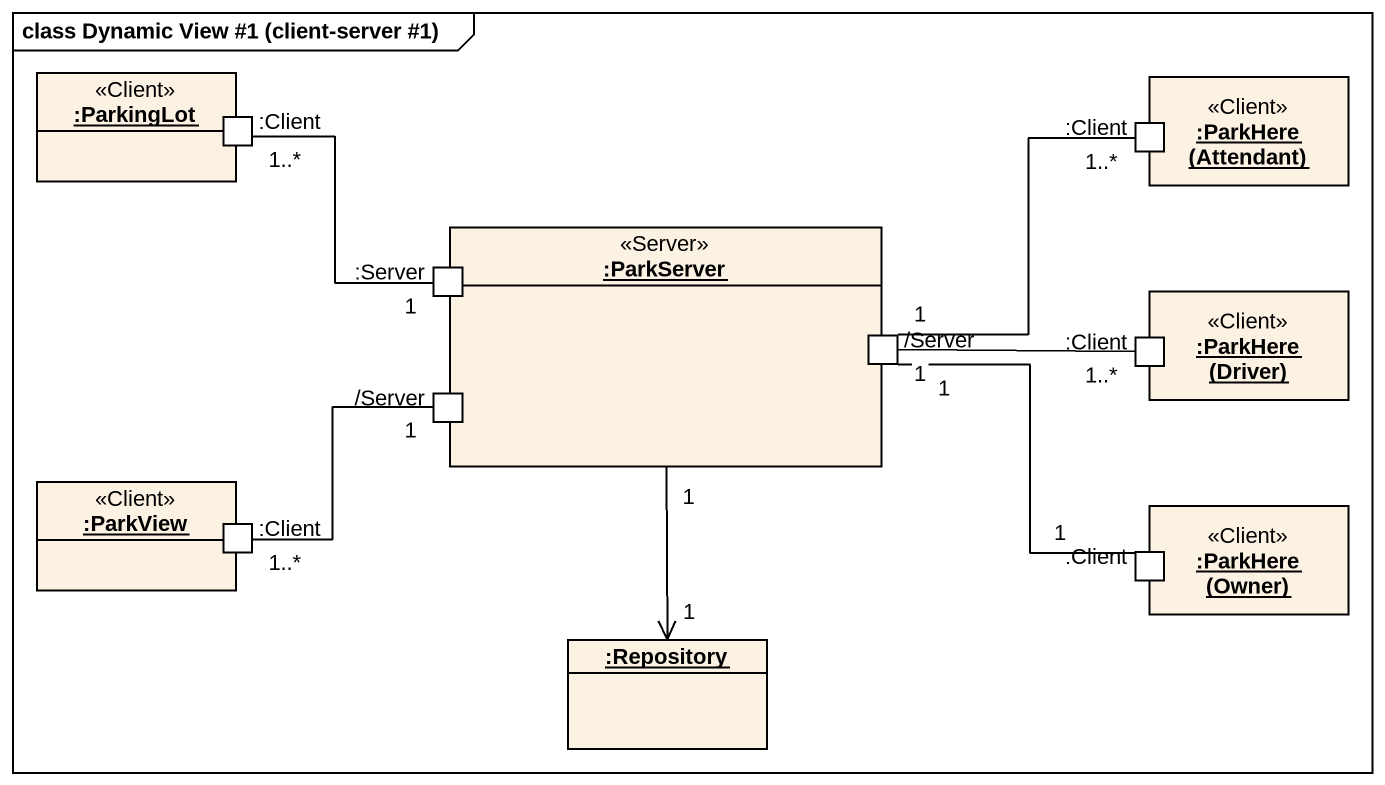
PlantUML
@startuml
mainframe class Dynamic View #1 (client-server #1)
allowmixing
hide circle
hide empty members
rectangle ":ParkingLot" as ParkingLot <<Client>> {
  port ":Client" as Client
}
rectangle ":ParkHere (Attendant)" as ParkHere_Attendant <<Client>> {
  port ":Client" as Client_2
}
rectangle ":ParkServer" as ParkServer <<Server>> {
  port ":Server" as Server
  port "/Server" as Server_2
  port "/Server" as Server_3
}
rectangle ":ParkHere (Driver)" as ParkHere_Driver <<Client>> {
  port ":Client" as Client_3
}
rectangle ":ParkView" as ParkView <<Client>> {
  port ":Client" as Client_4
}
rectangle ":ParkHere (Owner)" as ParkHere_Owner <<Client>> {
  port ":Client" as Client_5
}
object ":Repository" as Repository
Client "1..*" -- "1" Server
Client_2 "1..*" -- "1" Server_2
ParkServer "1" --> "1" Repository
Client_3 "1..*" -left- "1" Server_2
Client_4 "1..*" -up- "1" Server_3
Client_5 "1" -up- "1" Server_2
@enduml
